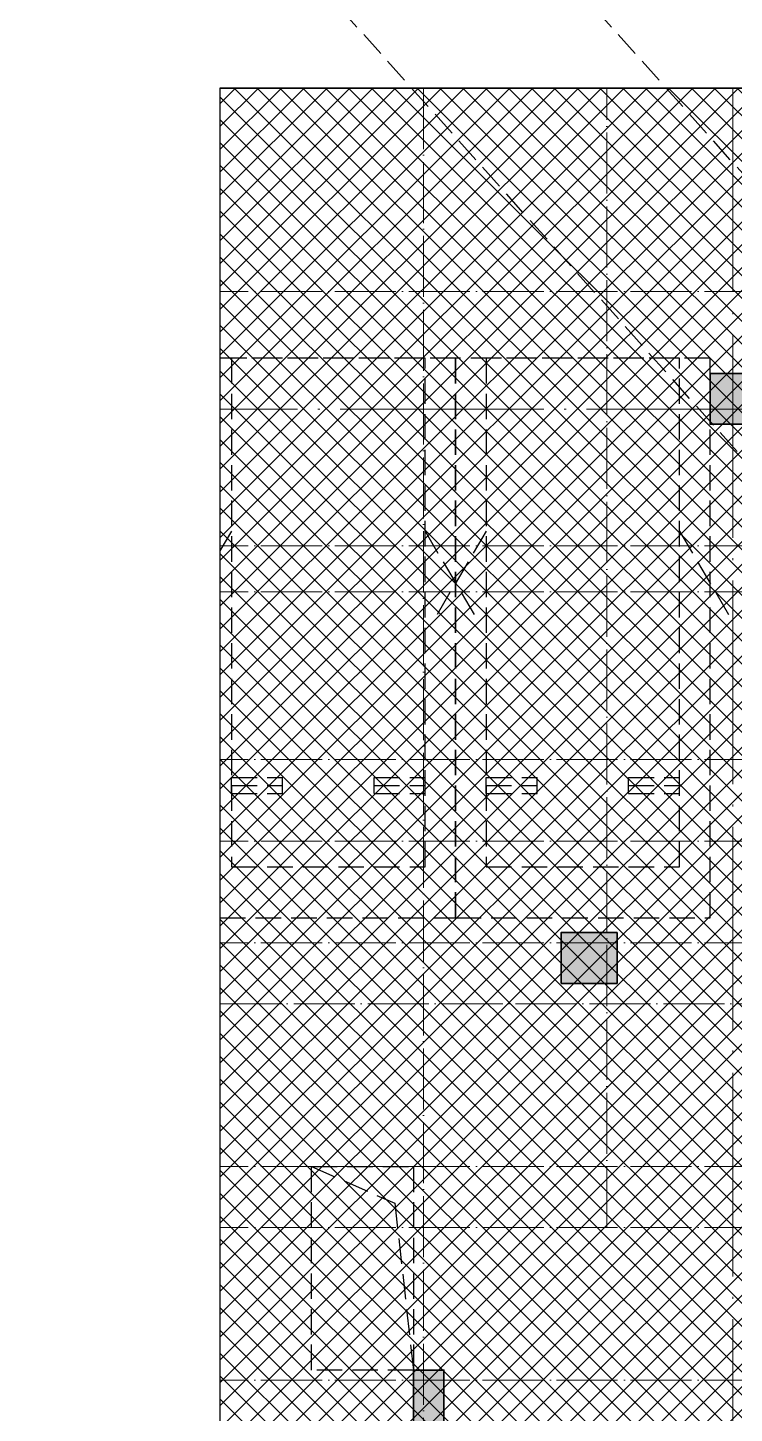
# Model space of a CAD drawing. Extents: x 2803505 to 5851001, y -1372902 to 24339.
# Drawn here: x 3252574 to 3259513, y -724214 to -710595 of the extents above; entities that cross this region are included whole.
import ezdxf
from ezdxf.xclip import XClip

# ---------------------------------------------------------------- set-up
doc = ezdxf.new("R2010")
doc.units = 0
doc.header["$LTSCALE"] = 1000
doc.header["$MEASUREMENT"] = 0
doc.header["$XCLIPFRAME"] = 2
for name, pattern in [('__DASH', [0.35, 0.25, -0.1]), ('DASH', [0.35, 0.25, -0.1]), ('DOTE', [2.4200000000000004, 2, -0.2, 0.02, -0.2])]:
    doc.linetypes.add(name, pattern=pattern)
doc.layers.get('0').update_dxf_attribs({"linetype": 'CONTINUOUS'})
for name, color, linetype in [('!!电气', 1, 'CONTINUOUS'), ('0-R-风井', 2, 'CONTINUOUS'), ('HS-A-停车位（标准）', 9, 'CONTINUOUS'), ('S-砼墙', 40, 'CONTINUOUS')]:
    doc.layers.add(name, color=color, linetype=linetype)
for name, color, linetype, lineweight in [('DOTE', 19, 'DOTE', 9), ('填充', 251, 'CONTINUOUS', 5), ('砼柱', 2, 'CONTINUOUS', 35)]:
    doc.layers.add(name, color=color, linetype=linetype, lineweight=lineweight)

# ---------------------------------------------------------------- blocks, each defined once
blk = doc.blocks.new('A$C25A378E3')
at = {"layer": 'HS-A-停车位（标准）', "linetype": 'DASH'}
for p, q in [((299.9288666398497, 4280.200665866025), (299.9276344913524, 4120.200664976728)), ((299.9288666398497, 4280.200665866025), (799.9285807174165, 4280.00894703425)), ((799.9285807174165, 4280.00894703425), (799.9273485837039, 4120.008946264163)), ((1699.929113851395, 4280.193678615266), (1699.927881702897, 4120.19367778569)), ((1699.929113851395, 4280.193678615266), (2199.928827928961, 4280.001959843212)), ((2199.928827928961, 4280.001959843212), (2199.927595795365, 4120.001958953799)), ((299.9276344913524, 4120.200664976728), (799.9273485837039, 4120.008946264163)), ((299.9282505712472, 4200.200665451237), (799.9279646449722, 4200.00894667895)), ((1699.927881702897, 4120.19367778569), (2199.927595795365, 4120.001958953799)), ((1699.928497782676, 4200.193678200361), (2199.928211856517, 4200.001959428308)), ((300.0205537431175, 1700.046125917463), (-199.9740653929766, 2550.049336581258)), ((2200.020893819514, 1700.035927985562), (2700.026429273654, 2550.032717227354))]:
    blk.add_line(p, q, dxfattribs=at)
for points in [[(1.164153218269348e-10, 5499.999999999884), (2499.999999842257, 5499.971898506512), (2499.938176556607, -0.02810114610474557), (-0.06182328553404659, 3.472669050097466e-07)], [(299.9943796824664, 4999.996627852321), (2199.994379562442, 4999.975270717288), (2199.938176575466, -0.02472896687686443), (299.9381766954903, -0.003371831844560802)]]:
    blk.add_lwpolyline(points, close=True, dxfattribs=at)
blk = doc.blocks.new('TYUIYOIUO')
at = {"layer": '0-R-风井', "linetype": '__DASH'}
for p, q in [((-329258.9879087605, 748268.0069659366), (-329259.1120323434, 750268.0069597738)), ((-329259.1120323434, 750268.0069597738), (-328259.1006104921, 750268.0069597737)), ((-329259.1120323434, 750268.0069597738), (-328259.1006104921, 750268.0069597737)), ((-328259.1006104921, 750268.0069597737), (-328259.1006104922, 748268.0209756795)), ((-328259.1006104922, 748268.0209756795), (-329258.9879087605, 748268.0069659366))]:
    blk.add_line(p, q, dxfattribs=at)
blk.add_lwpolyline([(-329259.1120323434, 750268.0069597738), (-328442.2297026583, 749907.4324793392), (-328259.1006104922, 748268.0209756795)], dxfattribs=at)
blk = doc.blocks.new('A$C24B36177')
for points in [[(-146925.0000000014, -57549.99999965215), (-147375.0000000014, -57549.99999965215), (-147375.0000000014, -58049.99999965215), (-146925.0000000014, -58049.99999965215)], [(-148838.8284322531, -63545.63336003432), (-148288.8284322531, -63545.63336003432), (-148288.8284322531, -63045.63336003432), (-148838.8284322531, -63045.63336003432)]]:
    blk.add_hatch(color=252).paths.add_polyline_path(points)
at = {"layer": '砼柱', "color": 252, "lineweight": 35}
for points in [[(-146925.0000000014, -57549.99999965215), (-147375.0000000014, -57549.99999965215), (-147375.0000000014, -58049.99999965215), (-146925.0000000014, -58049.99999965215)], [(-148838.8284322531, -63545.63336003432), (-148288.8284322531, -63545.63336003432), (-148288.8284322531, -63045.63336003432), (-148838.8284322531, -63045.63336003432)]]:
    blk.add_lwpolyline(points, close=True, dxfattribs=at)
blk = doc.blocks.new('A$C74D73064')
at = {"layer": 'S-砼墙', "linetype": 'ByBlock'}
h = blk.add_hatch(color=252, dxfattribs=at)
h.dxf.hatch_style = 1
h.paths.add_polyline_path([(116.2439669719897, 21173.62319013057), (-183.7560330280103, 21173.62319084839), (-183.7560497785453, 14173.63063578436), (-9483.793333602254, 14173.63054489461), (-9483.793333053589, 12973.63054073206), (-15683.79333130666, 12973.63053992204), (-15683.79333130654, 14173.63054486224), (-34483.79333185626, 14173.63053627219), (-34483.79333185114, 12973.63053992204), (-40683.79332969687, 12973.63054073206), (-40683.79332969664, 14173.63054471742), (-49883.79333124612, 14173.63054471742), (-49883.79333124601, 17073.63054077222), (-50183.79333124601, 17073.63054077222), (-50183.79333124612, 13873.63054471742), (-40983.79332969664, 13873.63054471742), (-40983.79332969687, 12673.63054077141), (-34183.79333184985, 12673.6305398827), (-34183.79333185498, 13873.63053640933), (-15983.79333130654, 13873.63054472511), (-15983.79333130666, 12673.6305398827), (-9183.793332916452, 12673.63054077141), (-9183.793333465117, 13873.63054503174), (116.2439495035214, 13873.63063592149)])
at = {"layer": '填充'}
h = blk.add_hatch(dxfattribs=at)
h.set_pattern_fill('ANSI37', color=252, scale=100, style=0)
h.set_pattern_definition([(45, (953418.0689988486, -464688.2486653434), (-112.2532015133644, 112.2532015133644), []), (135, (953418.0689988486, -464688.2486653434), (-112.2532015133644, -112.2532015133644), [])])
h.paths.add_polyline_path([(-52083.8042565519, 29673.63306600228), (1916.182610989315, 29673.63306600228), (1916.182610989315, 10173.63306717912), (-52083.8042565519, 10173.63306717912)])
h.paths.add_polyline_path([(-11083.74449147959, 26773.63476965984), (-11083.6912403265, 26773.57648456504), (-8783.494346726686, 26773.58785209735), (-8783.541175148915, 22973.64755439037), (-11083.74380220973, 22973.63067205681), (-11083.74432452547, 20773.90513350873), (-6483.936796479975, 20773.90367310331), (-6483.949477702496, 17573.8891423319), (-11233.75562675064, 17573.88914349547), (-11233.74334123172, 16873.63447377633), (-13933.75744213234, 16873.63447372487), (-13933.75760567561, 18973.65223021363), (-14083.75512862846, 18973.58447738446), (-14083.75382049417, 21373.59925963939), (-14083.74705618818, 21373.7135991673), (-14083.75400239287, 26773.63143626088)], flags=16)
h.paths.add_polyline_path([(-39083.81565275008, 26773.65008661814), (-39083.86890390317, 26773.59180152335), (-41384.06579750299, 26773.60316905566), (-41384.01896908076, 22973.66287134867), (-39083.81634201994, 22973.64598901512), (-39083.81581970421, 20773.92045046703), (-43683.6233477497, 20773.91899006162), (-43683.61066652718, 17573.90445929021), (-38933.80451747903, 17573.90446045378), (-38933.81680299796, 16873.64979073463), (-36233.80270209734, 16873.64979068318), (-36233.80253855407, 18973.66754717194), (-36083.80501560122, 18973.59979434276), (-36083.80632373551, 21373.6145765977), (-36083.8130880415, 21373.7289161256), (-36083.8061418368, 26773.64675321919)], flags=16)
at = {"color": 252}
blk.add_lwpolyline([(-52083.8042565519, 29673.63306600228), (1916.182610989315, 29673.63306600228), (1916.182610989315, 10173.63306717912), (-52083.8042565519, 10173.63306717912)], close=True, dxfattribs=at)
at = {"layer": 'DOTE', "color": 252}
for p, q in [((-47044.96489887079, 93136.92275867716), (-47044.96489887079, 8148.87607650971)), ((196116.043700602, 26519.29986870533), (-86385.24772744626, 26519.29986870522))]:
    blk.add_line(p, q, dxfattribs=at)
at = {"layer": 'S-砼墙', "color": 252, "lineweight": 35}
blk.add_lwpolyline([(116.2439669719897, 21173.62319013057), (-183.7560330280103, 21173.62319084839), (-183.7560497785453, 14173.63063578436), (-9483.793333602254, 14173.63054489461), (-9483.793333053589, 12973.63054073206), (-15683.79333130666, 12973.63053992204), (-15683.79333130654, 14173.63054486224), (-34483.79333185626, 14173.63053627219), (-34483.79333185114, 12973.63053992204), (-40683.79332969687, 12973.63054073206), (-40683.79332969664, 14173.63054471742), (-49883.79333124612, 14173.63054471742), (-49883.79333124601, 17073.63054077222), (-50183.79333124601, 17073.63054077222), (-50183.79333124612, 13873.63054471742), (-40983.79332969664, 13873.63054471742), (-40983.79332969687, 12673.63054077141), (-34183.79333184985, 12673.6305398827), (-34183.79333185498, 13873.63053640933), (-15983.79333130654, 13873.63054472511), (-15983.79333130666, 12673.6305398827), (-9183.793332916452, 12673.63054077141), (-9183.793333465117, 13873.63054503174), (116.2439495035214, 13873.63063592149)], close=True, dxfattribs=at)
at = {"layer": '填充', "color": 252}
blk.add_lwpolyline([(-52083.8042565519, 29673.63306600228), (1916.182610989315, 29673.63306600228), (1916.182610989315, 10173.63306717912), (-52083.8042565519, 10173.63306717912)], close=True, dxfattribs=at)
at = {"color": 252}
blk.add_blockref('A$C24B36177', (100104.7992927883, 84419.25646130543), dxfattribs=at)
at = {"layer": 'HS-A-停车位（标准）', "color": 252}
blk.add_blockref('TYUIYOIUO', (278075.2999756152, -731194.3965097175), dxfattribs=at)
at = {"layer": 'HS-A-停车位（标准）', "color": 252, "linetype": 'DASH', "xscale": -1, "rotation": 179.9993559612105}
for p in [(-52269.90307558491, 27019.29986835935), (-49769.90307558479, 27019.29986835935)]:
    blk.add_blockref('A$C25A378E3', p, dxfattribs=at)
blk = doc.blocks.new('HFHFTHFD')
at = {"layer": 'DOTE', "linetype": 'DOTE', "ltscale": 0.3}
for p, q in [((420616.5787028493, 612948.8100463543), (420616.5787028495, 593448.8100475312)), ((422416.5787019647, 601748.8100391305), (422416.5787019647, 612948.8100463543)), ((472616.5787020951, 610948.8100463543), (418616.5787028495, 610948.8100463543)), ((472616.5787020951, 608448.8100463543), (418616.5787028495, 608448.8100463543)), ((472616.5787020951, 607998.8100463543), (418616.5787028495, 607998.8100463543)), ((472616.5787020951, 606348.8100465569), (418616.5787028495, 606348.8100465569)), ((472616.5787020951, 605548.8100406288), (418616.5787028495, 605548.8100406289)), ((472616.5787020951, 604548.8100471114), (418616.5787028495, 604548.8100471116)), ((418616.5787028495, 603949.0803176122), (472616.5787020951, 603949.0802720234)), ((472616.5787020951, 602348.8100463724), (418616.5787028495, 602348.8100463726)), ((472616.5787020951, 601748.8100473221), (418616.5787028495, 601748.8100473222)), ((472616.5787020951, 600248.810045596), (418616.5787028495, 600248.8100466327))]:
    blk.add_line(p, q, dxfattribs=at)
blk = doc.blocks.new('A$C7F3A17C0')
at = {"color": 251, "linetype": '__DASH', "true_color": 0x636466}
for p, q in [((23052.27163664997, 23764.56650227751), (5729.640953192487, 43118.60199598619)), ((25552.46730292588, 23764.56650227751), (8229.836619468406, 43118.60199598619))]:
    blk.add_line(p, q, dxfattribs=at)
ref = blk.add_blockref('A$C74D73064', (61886.2688948838, 6790.932014730526))
XClip(ref).set_block_clipping_path([(-52083.80424523528, 10173.634474907187), (1916.182622306107, 29673.634473730403)])
blk.add_blockref('HFHFTHFD', (-408814.1128116697, -576484.2435578944))

msp = doc.modelspace()

# ---------------------------------------------------------------- block references
at = {"layer": '!!电气'}
for p in [(3244659.660867011, -747653.5751154526), (3244659.660867011, -808053.5751154526)]:
    msp.add_blockref('A$C7F3A17C0', p, dxfattribs=at)

doc.saveas('drawing.dxf')
